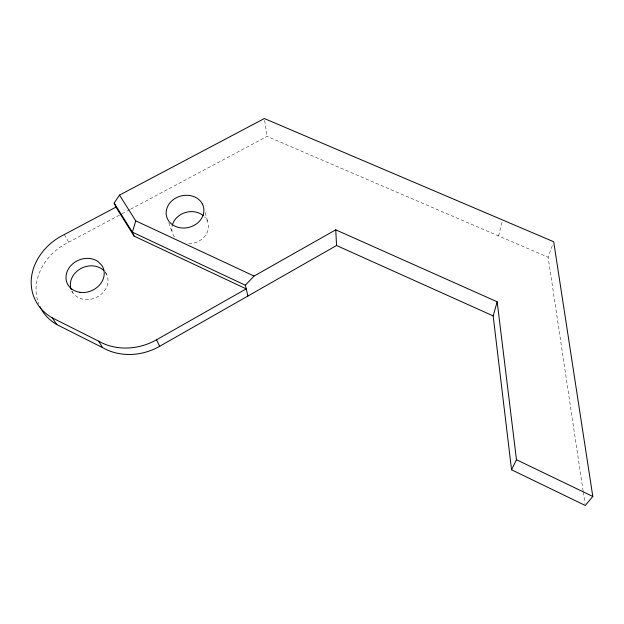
<?xml version="1.0" encoding="UTF-8"?>
<svg xmlns="http://www.w3.org/2000/svg" width="624" height="624" viewBox="0 0 624 624"><rect width="100%" height="100%" fill="white"/><g stroke="black" fill="none" stroke-linecap="round" stroke-linejoin="round"><path stroke-width="0.47" stroke-dasharray="3.12 2.34" d="M498.568 235.942L502.117 221.855M583.12 491.033L548.129 257.252L553.036 243.563M119.457 215.124L68.663 242.221C51.199 250.653 37.175 267.751 36.075 287.586A54.304 46.199 -23.6 0 0 38.719 303.833M122.031 213.751L129.761 209.633M130.619 209.173L267.08 136.399L548.129 257.252M71.721 290.963L72.688 292.547M174.47 237.034L173.16 234.874A18.525 15.865 -14.8 0 1 172.31 225.061M105.565 272.665L106.813 274.903A19.274 16.396 -23.6 0 1 96.174 297.531A19.274 16.396 -23.6 0 1 71.822 291.057M64.366 234.515L68.663 242.221M105.128 271.635L106.813 274.903M168.831 222.83L172.279 232.541M205.156 212.69L207.948 222.542M264.654 120.416L267.08 136.399M583.261 491.993L584.992 503.545M188.776 243.703A18.525 15.865 -14.8 0 0 207.028 220.225L205.702 218.104A18.525 15.865 -14.8 0 0 204.594 216.809"/><path stroke-width="0.94" d="M115.947 207.129L64.366 234.515C46.66 243.032 32.37 260.286 31.2 280.394A55.123 46.706 -23.4 0 0 52.182 317.811L98.623 341.149A55.481 48.103 -22.3 0 0 156.53 339.784L246.191 288.873L134.082 236.106L115.947 207.129L114.153 203.042L119.496 195.109L264.365 118.537L553.691 241.745L592.8 496.439L585.281 505.463L511.547 469.786L493.163 315.908L497.172 301.79L335.751 229.835L254.062 276.05L245.302 285.223L247.931 296.01M119.496 195.109L135.751 220.849L132.389 232.167L134.082 236.106M511.547 469.786L516.477 459.732L497.172 301.79M41.059 308.81A54.304 46.199 -23.6 0 0 56.831 324.581L102.625 347.654A54.655 47.557 -22.6 0 0 159.666 346.304L336.554 245.513L493.163 315.908M135.751 220.849L254.062 276.05M245.302 285.223L132.389 232.167L114.153 203.042M516.477 459.732L592.8 496.439M52.182 317.811L56.831 324.581M98.623 341.149L102.625 347.654M156.53 339.784L159.666 346.304M335.751 229.835L336.554 245.513M172.31 225.061A18.525 15.865 -14.8 0 1 185.336 212.534A18.525 15.865 -14.8 0 1 203.338 215.639M71.152 289.466A19.274 16.396 -23.6 0 1 80.426 268.788A19.274 16.396 -23.6 0 1 103.912 270.676M40.622 308.006A54.304 46.199 -23.6 0 1 39.803 306.361M79.856 292.305L77.017 291.673A19.562 16.575 -23.4 0 1 69.209 267.719A19.562 16.575 -23.4 0 1 98.038 261.557L101.743 265.286L103.015 267.556A19.562 16.575 -23.4 0 1 99.169 285.425A19.562 16.575 -23.4 0 1 79.856 292.305M202.433 204.064L201.068 201.887A19.071 16.193 -14.5 0 0 176.428 197.707A19.071 16.193 -14.5 0 0 167.536 219.032L168.878 221.239A19.071 16.193 -14.5 0 0 193.666 225.599A19.071 16.193 -14.5 0 0 202.433 204.064"/></g></svg>
